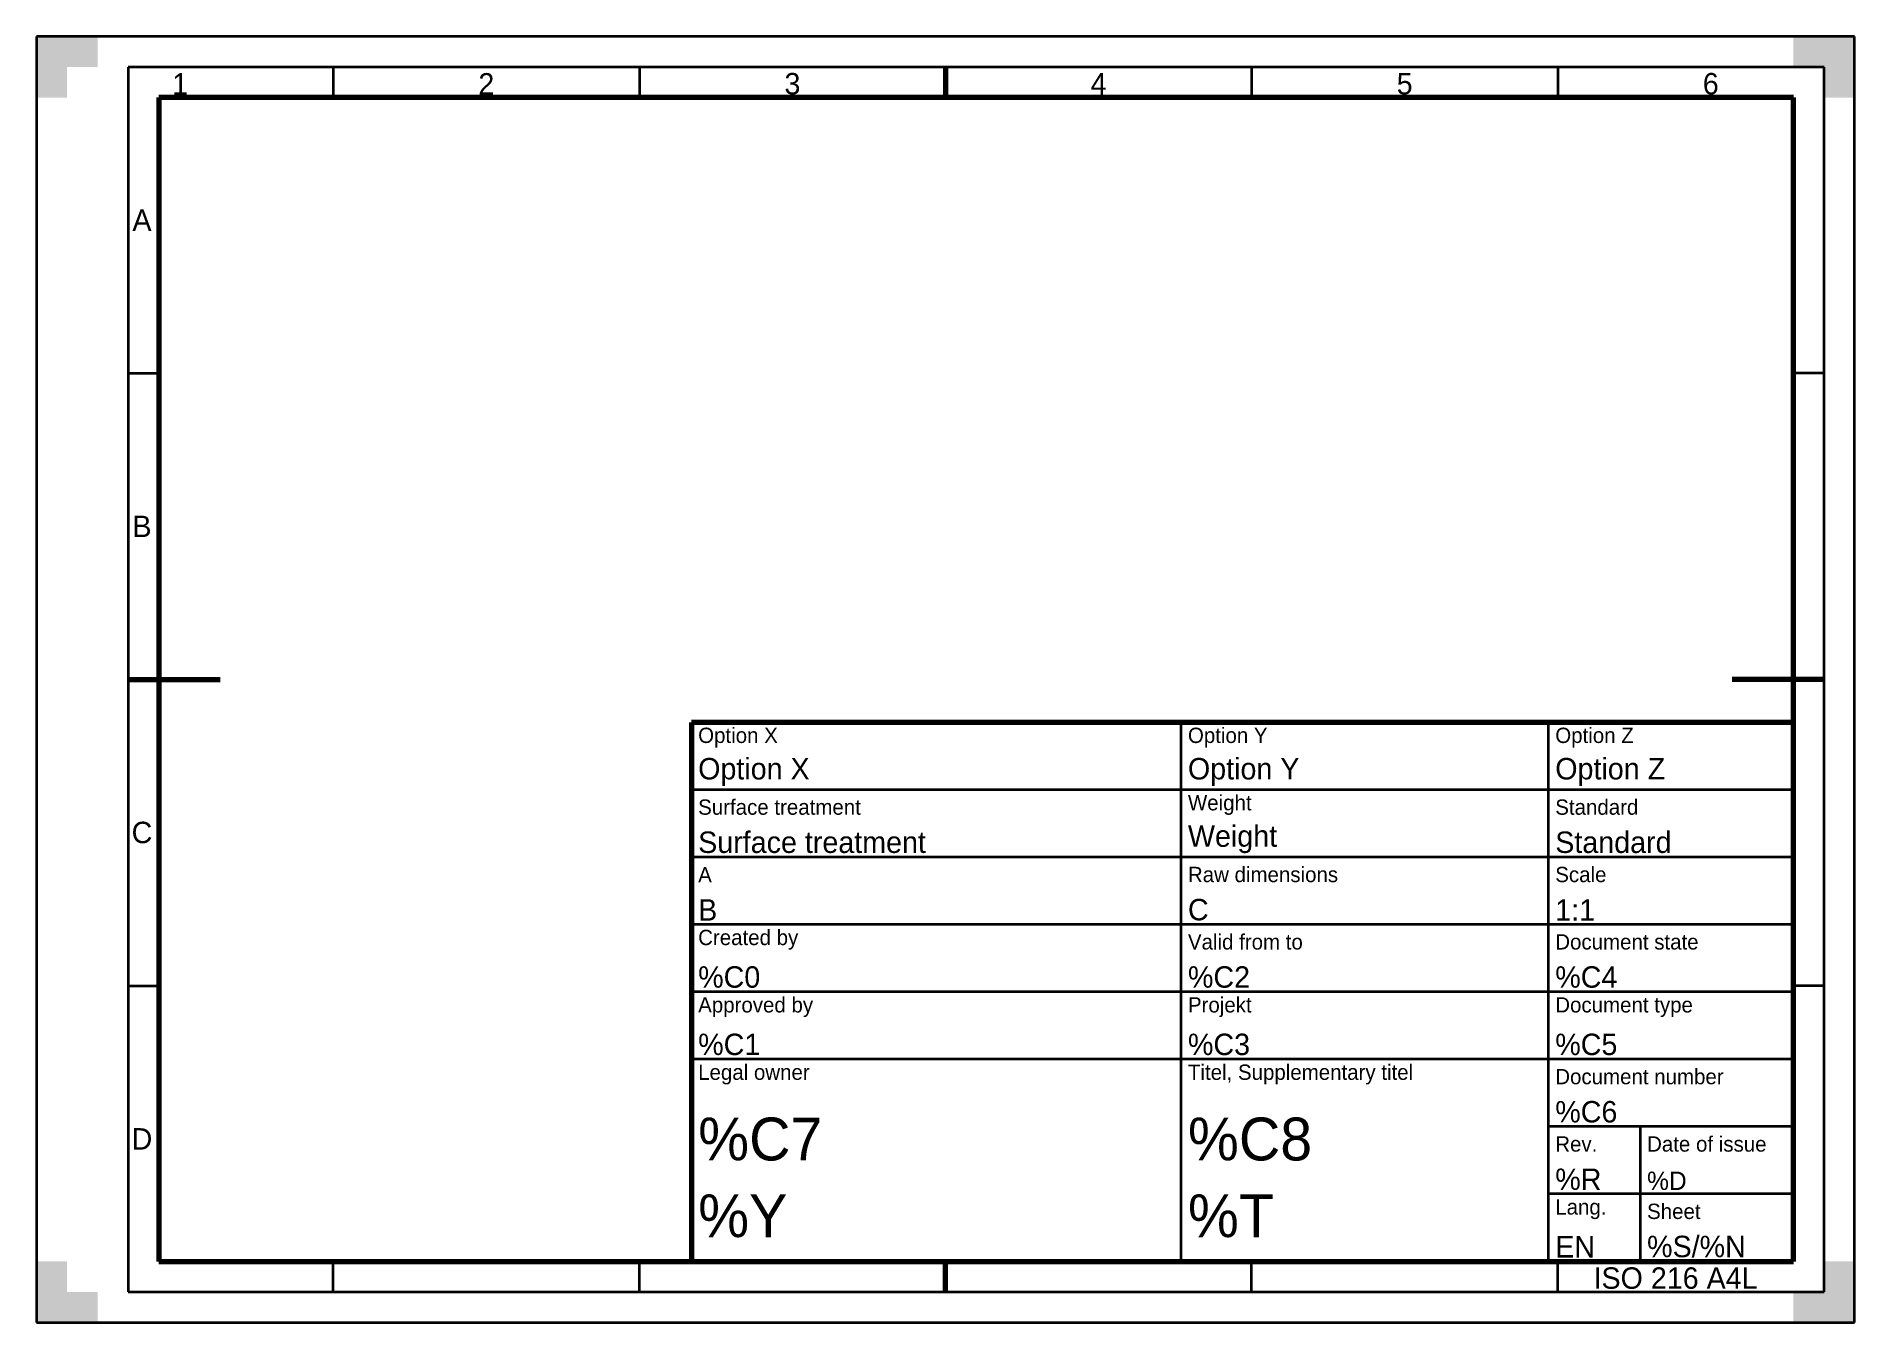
# Model space of a CAD drawing. Header units: millimetres. Extents: x 0 to 297, y 0 to 210.
import ezdxf

# ---------------------------------------------------------------- set-up
doc = ezdxf.new("R2010")
doc.units = ezdxf.units.MM

msp = doc.modelspace()

# ---------------------------------------------------------------- hatches: boundary and pattern name
for points in [[(0, 210), (10, 210), (10, 205), (5, 205), (5, 200), (0, 200), (0, 210)], [(297, 210), (287, 210), (287, 205), (292, 205), (292, 200), (297, 200), (297, 210)], [(0, 0), (10, 0), (10, 5), (5, 5), (5, 10), (0, 10), (0, 0)], [(297, 0), (287, 0), (287, 5), (292, 5), (292, 10), (297, 10), (297, 0)]]:
    msp.add_hatch(color=7).paths.add_polyline_path(points)

# ---------------------------------------------------------------- linework, layer by layer
at = {"color": 7, "lineweight": 35}
for p, q in [((0, 210), (0, 0)), ((297, 210), (0, 210)), ((297, 0), (297, 210)), ((15, 205), (15, 5)), ((292, 205), (15, 205)), ((48.5, 205), (48.5, 200)), ((98.5, 205), (98.5, 200)), ((198.5, 205), (198.5, 200)), ((248.5, 205), (248.5, 200)), ((292, 5), (292, 205)), ((15, 155), (20, 155)), ((292, 155), (287, 155)), ((187, 10), (187, 98)), ((247, 10), (247, 98)), ((287, 87), (107, 87)), ((287, 76), (107, 76)), ((287, 65), (107, 65)), ((15, 55), (20, 55)), ((287, 54), (107, 54)), ((292, 55), (287, 55)), ((287, 43), (107, 43)), ((287, 32), (247, 32)), ((262, 10), (262, 32)), ((287, 21), (247, 21)), ((48.5, 5), (48.5, 10)), ((98.5, 5), (98.5, 10)), ((198.5, 5), (198.5, 10)), ((248.5, 5), (248.5, 10)), ((15, 5), (292, 5)), ((0, 0), (297, 0))]:
    msp.add_line(p, q, dxfattribs=at)
at = {"color": 7, "lineweight": 70}
for p, q in [((148.5, 205), (148.5, 200)), ((20, 200), (20, 10)), ((287, 200), (20, 200)), ((287, 10), (287, 200)), ((15, 105), (30, 105)), ((292, 105), (277, 105)), ((107, 98), (107, 10)), ((287, 98), (107, 98)), ((287, 10), (287, 98)), ((20, 10), (287, 10)), ((107, 10), (287, 10)), ((148.5, 5), (148.5, 10))]:
    msp.add_line(p, q, dxfattribs=at)

# ---------------------------------------------------------------- texts
at = {"color": 7, "lineweight": 35}
for s, insert, char_height, attachment_point in [('1', (23.5, 202.25), 3.5, 5), ('2', (73.5, 202.25), 3.5, 5), ('3', (123.5, 202.25), 3.5, 5), ('4', (173.5, 202.25), 3.5, 5), ('5', (223.5, 202.25), 3.5, 5), ('6', (273.5, 202.25), 3.5, 5), ('A', (17.25, 180), 3.5, 5), ('B', (17.25, 130), 3.5, 5), ('Option X', (108.1, 93.88), 2.5, 7), ('Option Y', (188.1, 93.88), 2.5, 7), ('Option Z', (248.1, 93.88), 2.5, 7), ('Option X', (108.1, 87.63), 3.5, 7), ('Option Y', (188.1, 87.63), 3.5, 7), ('Option Z', (248.1, 87.63), 3.5, 7), ('Weight', (188.1, 82.88), 2.5, 7), ('Surface treatment', (108.1, 82.88), 2.5, 7), ('Standard', (248.1, 82.88), 2.5, 7), ('C', (17.25, 80), 3.5, 5), ('Surface treatment', (108.1, 76.63), 3.5, 7), ('Weight', (188.1, 76.63), 3.5, 7), ('Standard', (248.1, 76.63), 3.5, 7), ('A', (108.1, 71.88), 2.5, 7), ('Raw dimensions', (188.1, 71.88), 2.5, 7), ('Scale', (248.1, 71.88), 2.5, 7), ('B', (108.1, 65.63), 3.5, 7), ('C', (188.1, 65.63), 3.5, 7), ('1:1', (248.1, 65.63), 3.5, 7), ('Created by', (108.1, 60.88), 2.5, 7), ('Valid from to', (188.1, 60.88), 2.5, 7), ('Document state', (248.1, 60.88), 2.5, 7), ('%C0', (108.1, 54.63), 3.5, 7), ('%C2', (188.1, 54.63), 3.5, 7), ('%C4', (248.1, 54.63), 3.5, 7), ('Approved by', (108.1, 49.88), 2.5, 7), ('Projekt', (188.1, 49.88), 2.5, 7), ('Document type', (248.1, 49.88), 2.5, 7), ('%C1', (108.1, 43.63), 3.5, 7), ('%C3', (188.1, 43.63), 3.5, 7), ('%C5', (248.1, 43.63), 3.5, 7), ('Legal owner', (108.1, 38.88), 2.5, 7), ('Titel, Supplementary titel', (188.1, 38.88), 2.5, 7), ('Document number', (248.1, 38.88), 2.5, 7), ('%C6', (248.1, 32.63), 3.5, 7), ('%C7', (108.1, 26.38), 7, 7), ('%C8', (188.1, 26.38), 7, 7), ('D', (17.25, 30), 3.5, 5), ('Rev.', (248.1, 27.88), 2.5, 7), ('Date of issue', (263.1, 27.88), 2.5, 7), ('%R', (248.1, 21.63), 3.5, 7), ('%D', (263.1, 21.63), 3, 7), ('%Y', (108.1, 13.88), 7, 7), ('%T', (188.1, 13.88), 7, 7), ('Lang.', (248.1, 16.88), 2.5, 7), ('Sheet', (263.1, 16.88), 2.5, 7), ('EN', (248.1, 10.63), 3.5, 7), ('%S/%N', (263.1, 10.63), 3.5, 7), ('ISO 216 A4L', (267.75, 7.25), 3.5, 5)]:
    msp.add_mtext(s, dxfattribs=dict(at, insert=insert, char_height=char_height, attachment_point=attachment_point))

doc.saveas('drawing.dxf')
